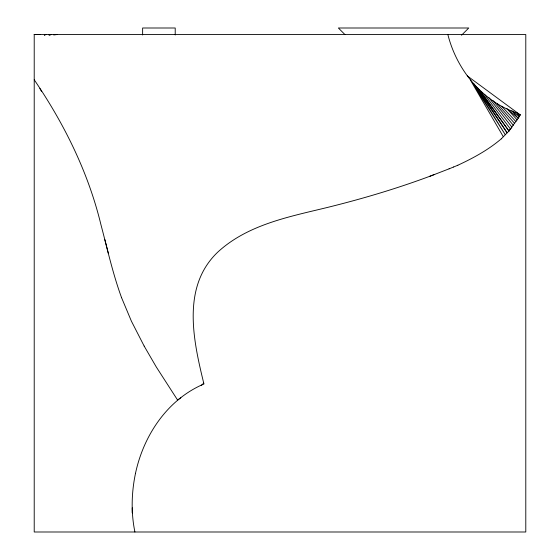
<?xml version="1.0" encoding="UTF-8"?>
<svg xmlns="http://www.w3.org/2000/svg" width="560" height="560" viewBox="0 0 560 560"><rect width="100%" height="100%" fill="white"/><g stroke="black" fill="none" stroke-linecap="round" stroke-linejoin="round"><path stroke-width="0.84" d="M134.911 531.993C130.921 512.645 131.46 492.632 135.499 473.34M132.216 512.946L132.251 507.843M135.492 473.347C143.577 435.407 167.412 399.462 203.938 383.985C193.354 340.711 181.314 286.944 217.693 252.189C247.471 224.714 288.617 216.874 326.718 207.62C362.096 198.912 397.124 188.517 431.249 175.742M519.218 116.431L520.219 114.905M508.942 131.005L519.351 116.62L516.859 112.945C482.048 101.213 456.673 69.538 447.86 34.524M509.005 130.914L511.931 127.148L488.859 97.671M457.835 165.242C473.263 158.088 488.397 149.87 501.361 138.761M501.277 138.845L508.942 130.998L480.809 91.28M461.517 35.245L468.762 28L338.373 28L345.016 34.643M201.229 385.546L203.728 383.103M177.471 400.134L180.817 397.754M453.621 166.992L457.842 165.242M449.092 168.826L429.541 176.407M449.092 168.833L453.628 166.992M432.159 175.385L434.714 174.384M34.209 34.629L34.825 34.517M53.718 34.972L57.113 34.517M34.216 34.524L525.791 34.524L525.791 531.993L34.216 531.993L34.216 34.524L40.103 34.517M516.859 112.952L520.408 115.01L467.264 75.88M519.351 116.62L511.819 110.754L518.28 118.265L506.807 108.57L517.188 119.938M501.844 106.407L516.026 121.702M497.294 103.747L514.731 123.508M493.066 100.709L513.345 125.314M484.659 94.647L510.461 129.066M508.942 130.998L477.33 87.521L507.129 132.839L473.851 83.755L505.274 134.708L470.372 79.989L503.314 136.731M177.576 400.036L156.282 366.968L144.158 346.073M34.216 79.779C64.239 123.837 88.27 172.396 100.856 224.364C107.366 248.934 112.847 273.819 121.583 297.724M39.865 88.55L41.608 91.532M144.158 346.073L131.418 321.202L121.583 297.724M104.846 239.596L108.36 253.4M175.217 35L175.217 28L142.625 28L142.625 35M45.899 34.517L44.338 35.07L45.899 34.517M51.562 34.517L49.084 35L51.562 34.517"/></g></svg>
